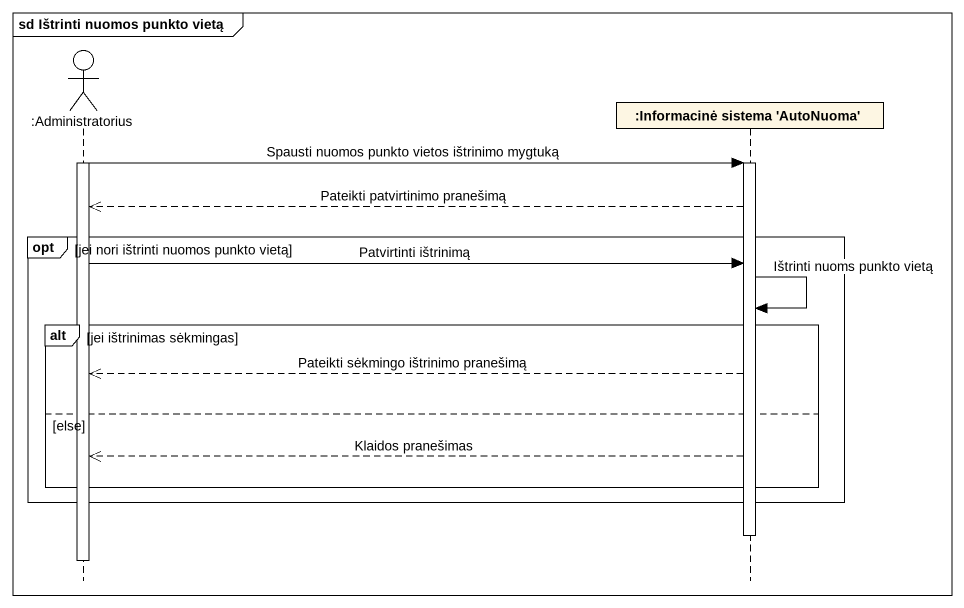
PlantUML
@startuml
mainframe sd Ištrinti nuomos punkto vietą
hide footbox
actor ":Administratorius" as Administratorius
participant ":Informacinė sistema 'AutoNuoma'" as Informacinė_sistema

activate Administratorius
Administratorius -> Informacinė_sistema : Spausti nuomos punkto vietos ištrinimo mygtuką
activate Informacinė_sistema
Informacinė_sistema -->> Administratorius : Pateikti patvirtinimo pranešimą
opt jei nori ištrinti nuomos punkto vietą
  Administratorius -> Informacinė_sistema : Patvirtinti ištrinimą
  Informacinė_sistema -> Informacinė_sistema : Ištrinti nuoms punkto vietą
  alt jei ištrinimas sėkmingas
    Informacinė_sistema -->> Administratorius : Pateikti sėkmingo ištrinimo pranešimą
  else else
    Informacinė_sistema -->> Administratorius : Klaidos pranešimas
  end
end
deactivate Informacinė_sistema
deactivate Administratorius
@enduml
